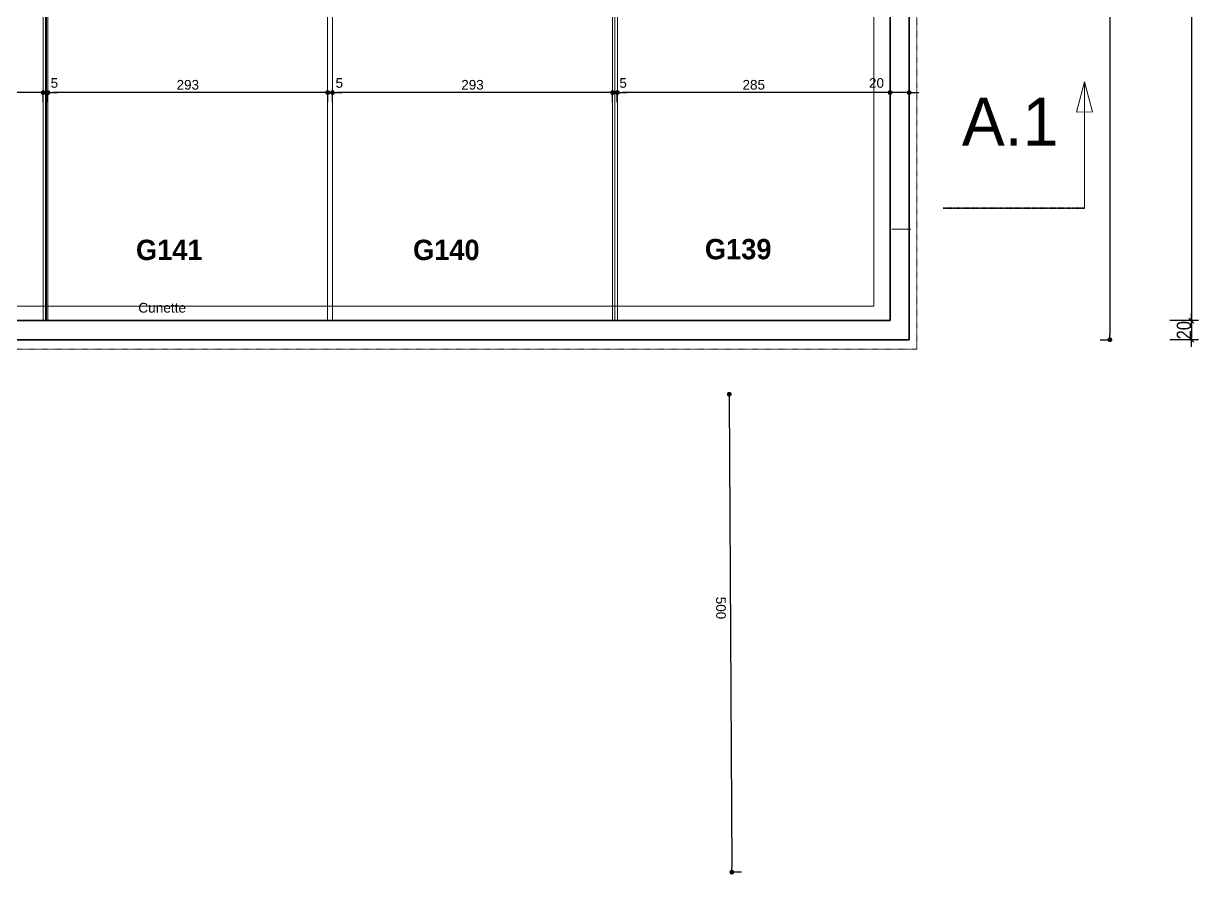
# Model space of a CAD drawing. Header units: centimetres. Extents: x 16433 to 114398, y -50094 to -12305.
# Drawn here: x 33388 to 34618, y -33773 to -32882 of the extents above; entities that cross this region are included whole.
import ezdxf

# ---------------------------------------------------------------- set-up
doc = ezdxf.new("R2010")
doc.units = ezdxf.units.CM
doc.header["$LTSCALE"] = 0.5
doc.linetypes.add('Style de ligne -1', pattern=[0.41664, 0.20828, -0.20836])
doc.linetypes.add('Style de ligne -6', pattern=[1.04164, 0.625, -0.20828, 0.06943, -0.13893])
doc.layers.get('0').update_dxf_attribs({"linetype": 'CONTINUOUS'})
doc.layers.get('DEFPOINTS').update_dxf_attribs({"linetype": 'CONTINUOUS'})
for name, color, linetype in [('0-CANALISATION', 7, 'CONTINUOUS'), ('01_cote_gen', 4, 'CONTINUOUS'), ('3-BAT C-Niveau -2', 7, 'CONTINUOUS'), ('AA_COTES', 2, 'CONTINUOUS')]:
    doc.layers.add(name, color=color, linetype=linetype)
doc.styles.add('Futura Std Book', font='')
doc.styles.add('Geneva (bold)', font='')
doc.styles.add('Helvetica', font='')
doc.styles.add('STYLE2', font='ARIALN.TTF')
doc.styles.get('Futura Std Book').set_extended_font_data('Futura Std Book')
doc.styles.get('Geneva (bold)').set_extended_font_data('Geneva', bold=True)
doc.styles.get('Helvetica').set_extended_font_data('Helvetica')
doc.dimstyles.new('IS', dxfattribs={"dimtxt": 10.08724, "dimasz": 5.007446, "dimexe": 2, "dimexo": 10, "dimgap": 3, "dimtad": 1, "dimdec": 1, "dimtxsty": 'Helvetica', "dimblk": 'DOT', "dimblk1": 'DOT', "dimblk2": 'DOT', "dimcen": 0, "dimdle": 10, "dimazin": 0, "dimtfac": 0.8, "dimtdec": 1, "dimtix": 1, "dimtmove": 0, "dimatfit": 0, "dimldrblk": 'VW_FILLEDARROW-1', "dimfxl": 10, "dimfxlon": 1, "dimfrac": 2, "dimtolj": 1, "dimarcsym": 0})
doc.dimstyles.new('JB50', dxfattribs={"dimscale": 0.1, "dimtxt": 150, "dimasz": 15, "dimexe": 0.1, "dimexo": 0.1, "dimgap": 0.09, "dimtad": 1, "dimdec": 1, "dimdsep": 46, "dimtxsty": 'STYLE2', "dimblk1": 'BOND_G', "dimblk2": 'BOND_D', "dimsah": 1, "dimcen": 1.5, "dimdle": 0.01, "dimse1": 1, "dimse2": 1, "dimclrd": 4, "dimclre": 2, "dimclrt": 6, "dimazin": 2, "dimtfac": 2.333333, "dimtdec": 1, "dimtix": 1, "dimtmove": 2, "dimatfit": 3, "dimldrblk": 'BOND_G', "dimfxl": 1, "dimtolj": 1, "dimtzin": 0, "dimarcsym": 0})

# ---------------------------------------------------------------- blocks, each defined once
blk = doc.blocks.new('Groupe-97-1')
at = {"color": 7, "linetype": 'Continuous', "lineweight": 5}
for p, q in [((12617.8, -45903.2), (13286.9, -49436)), ((13286.9, -49436), (14237.2, -49256.1))]:
    blk.add_line(p, q, dxfattribs=at)
blk = doc.blocks.new('_DOT')
at = {"color": 0, "linetype": 'ByBlock', "lineweight": -2}
blk.add_line((-0.5, 0), (-1, 0), dxfattribs=at)
at = {"color": 0, "linetype": 'ByBlock', "const_width": 0.5}
blk.add_lwpolyline([(-0.25, 0, 1), (0.25, 0, 1)], format="xyb", close=True, dxfattribs=at)
blk = doc.blocks.new('*D2446')
at = {"layer": '3-BAT C-Niveau -2', "color": 0, "linetype": 'Continuous', "lineweight": -2, "transparency": 16777216}
for p, q in [((34515, -32360.9), (34527, -32360.9)), ((34525, -32365.9), (34525, -33208.4)), ((34515, -33213.4), (34527, -33213.4))]:
    blk.add_line(p, q, dxfattribs=at)
at = {"layer": 'DEFPOINTS', "color": 0, "linetype": 'Continuous', "transparency": 16777216}
for p in [(34484.5, -32360.9), (34283, -33213.4), (34525, -33213.4)]:
    blk.add_point(p, dxfattribs=at)
at = {"layer": '3-BAT C-Niveau -2', "color": 0, "linetype": 'Continuous', "lineweight": -2, "transparency": 16777216, "xscale": 5.007446289062499, "yscale": 5.007446289062499, "zscale": 5.007446289062499}
for p, rotation in [((34525, -32360.9), 90), ((34525, -33213.4), 270)]:
    blk.add_blockref('_DOT', p, dxfattribs=dict(at, rotation=rotation))
at = {"layer": '3-BAT C-Niveau -2', "color": 0, "linetype": 'Continuous', "lineweight": 5, "transparency": 16777216, "insert": (34517, -32787.2), "char_height": 10.09, "attachment_point": 5, "rotation": 90, "style": 'Helvetica'}
blk.add_mtext('\\A1;853', dxfattribs=at)
blk = doc.blocks.new('VW_FILLEDARROW-1')
at = {"color": 0, "linetype": 'Continuous', "lineweight": 5, "flags": 128}
blk.add_lwpolyline([(-2, 0.54), (0, 0), (-2, -0.54)], close=True, dxfattribs=at)
blk = doc.blocks.new('*D2609')
at = {"layer": '3-BAT C-Niveau -2', "color": 0, "linetype": 'Continuous', "lineweight": -2, "transparency": 16777216}
for p, q in [((33115.4, -32964.6), (33115.4, -32952.6)), ((33403.4, -32954.6), (33120.4, -32954.6)), ((33408.4, -32964.6), (33408.4, -32952.6))]:
    blk.add_line(p, q, dxfattribs=at)
at = {"layer": 'DEFPOINTS', "color": 0, "linetype": 'Continuous', "transparency": 16777216}
for p in [(33115.4, -32954.6), (33115.4, -33122.9), (33408.4, -33139.6)]:
    blk.add_point(p, dxfattribs=at)
at = {"layer": '3-BAT C-Niveau -2', "color": 0, "linetype": 'Continuous', "lineweight": -2, "transparency": 16777216, "xscale": 5.007446289062499, "yscale": 5.007446289062499, "zscale": 5.007446289062499, "rotation": 180}
blk.add_blockref('_DOT', (33115.4, -32954.6), dxfattribs=at)
at = {"layer": '3-BAT C-Niveau -2', "color": 0, "linetype": 'Continuous', "lineweight": -2, "transparency": 16777216, "xscale": 5.007446289062499, "yscale": 5.007446289062499, "zscale": 5.007446289062499}
blk.add_blockref('_DOT', (33408.4, -32954.6), dxfattribs=at)
at = {"layer": '3-BAT C-Niveau -2', "color": 0, "linetype": 'Continuous', "lineweight": 5, "transparency": 16777216, "insert": (33261.9, -32946.5), "char_height": 10.09, "attachment_point": 5, "style": 'Helvetica'}
blk.add_mtext('\\A1;293', dxfattribs=at)
blk = doc.blocks.new('*D2610')
at = {"layer": '3-BAT C-Niveau -2', "color": 0, "linetype": 'Continuous', "lineweight": -2, "transparency": 16777216}
for p, q in [((33403.4, -32954.6), (33398.4, -32954.6)), ((33408.4, -32964.6), (33408.4, -32952.6)), ((33413.4, -32954.6), (33408.4, -32954.6)), ((33413.4, -32964.6), (33413.4, -32952.6)), ((33418.4, -32954.6), (33423.4, -32954.6))]:
    blk.add_line(p, q, dxfattribs=at)
at = {"layer": 'DEFPOINTS', "color": 0, "linetype": 'Continuous', "transparency": 16777216}
for p in [(33408.4, -32954.6), (33408.4, -33139.6), (33413.4, -33139.6)]:
    blk.add_point(p, dxfattribs=at)
at = {"layer": '3-BAT C-Niveau -2', "color": 0, "linetype": 'Continuous', "lineweight": -2, "transparency": 16777216, "xscale": 5.007446289062499, "yscale": 5.007446289062499, "zscale": 5.007446289062499}
blk.add_blockref('_DOT', (33408.4, -32954.6), dxfattribs=at)
at = {"layer": '3-BAT C-Niveau -2', "color": 0, "linetype": 'Continuous', "lineweight": -2, "transparency": 16777216, "xscale": 5.007446289062499, "yscale": 5.007446289062499, "zscale": 5.007446289062499, "rotation": 180}
blk.add_blockref('_DOT', (33413.4, -32954.6), dxfattribs=at)
at = {"layer": '3-BAT C-Niveau -2', "color": 0, "linetype": 'Continuous', "lineweight": 5, "transparency": 16777216, "insert": (33420.1, -32944.6), "char_height": 10.09, "attachment_point": 5, "style": 'Helvetica'}
blk.add_mtext('\\A1;5', dxfattribs=at)
blk = doc.blocks.new('*D2611')
at = {"layer": '3-BAT C-Niveau -2', "color": 0, "linetype": 'Continuous', "lineweight": -2, "transparency": 16777216}
for p, q in [((33413.4, -32964.6), (33413.4, -32952.6)), ((33701.2, -32954.6), (33418.4, -32954.6)), ((33706.2, -32964.6), (33706.2, -32952.6))]:
    blk.add_line(p, q, dxfattribs=at)
at = {"layer": 'DEFPOINTS', "color": 0, "linetype": 'Continuous', "transparency": 16777216}
for p in [(33413.4, -32954.6), (33413.4, -33139.6), (33706.2, -33150.1)]:
    blk.add_point(p, dxfattribs=at)
at = {"layer": '3-BAT C-Niveau -2', "color": 0, "linetype": 'Continuous', "lineweight": -2, "transparency": 16777216, "xscale": 5.007446289062499, "yscale": 5.007446289062499, "zscale": 5.007446289062499, "rotation": 180}
blk.add_blockref('_DOT', (33413.4, -32954.6), dxfattribs=at)
at = {"layer": '3-BAT C-Niveau -2', "color": 0, "linetype": 'Continuous', "lineweight": -2, "transparency": 16777216, "xscale": 5.007446289062499, "yscale": 5.007446289062499, "zscale": 5.007446289062499}
blk.add_blockref('_DOT', (33706.2, -32954.6), dxfattribs=at)
at = {"layer": '3-BAT C-Niveau -2', "color": 0, "linetype": 'Continuous', "lineweight": 5, "transparency": 16777216, "insert": (33559.8, -32946.5), "char_height": 10.09, "attachment_point": 5, "style": 'Helvetica'}
blk.add_mtext('\\A1;293', dxfattribs=at)
blk = doc.blocks.new('*D2612')
at = {"layer": '3-BAT C-Niveau -2', "color": 0, "linetype": 'Continuous', "lineweight": -2, "transparency": 16777216}
for p, q in [((33701.2, -32954.6), (33696.1, -32954.6)), ((33706.2, -32964.6), (33706.2, -32952.6)), ((33711.2, -32954.6), (33706.2, -32954.6)), ((33711.2, -32964.6), (33711.2, -32952.6)), ((33716.2, -32954.6), (33721.2, -32954.6))]:
    blk.add_line(p, q, dxfattribs=at)
at = {"layer": 'DEFPOINTS', "color": 0, "linetype": 'Continuous', "transparency": 16777216}
for p in [(33706.2, -32954.6), (33711.2, -33144.1), (33706.2, -33150.1)]:
    blk.add_point(p, dxfattribs=at)
at = {"layer": '3-BAT C-Niveau -2', "color": 0, "linetype": 'Continuous', "lineweight": -2, "transparency": 16777216, "xscale": 5.007446289062499, "yscale": 5.007446289062499, "zscale": 5.007446289062499}
blk.add_blockref('_DOT', (33706.2, -32954.6), dxfattribs=at)
at = {"layer": '3-BAT C-Niveau -2', "color": 0, "linetype": 'Continuous', "lineweight": -2, "transparency": 16777216, "xscale": 5.007446289062499, "yscale": 5.007446289062499, "zscale": 5.007446289062499, "rotation": 180}
blk.add_blockref('_DOT', (33711.2, -32954.6), dxfattribs=at)
at = {"layer": '3-BAT C-Niveau -2', "color": 0, "linetype": 'Continuous', "lineweight": 5, "transparency": 16777216, "insert": (33718.3, -32944.6), "char_height": 10.09, "attachment_point": 5, "style": 'Helvetica'}
blk.add_mtext('\\A1;5', dxfattribs=at)
blk = doc.blocks.new('*D2613')
at = {"layer": '3-BAT C-Niveau -2', "color": 0, "linetype": 'Continuous', "lineweight": -2, "transparency": 16777216}
for p, q in [((33711.2, -32964.6), (33711.2, -32952.6)), ((33999.4, -32954.6), (33716.2, -32954.6)), ((34004.4, -32964.6), (34004.4, -32952.6))]:
    blk.add_line(p, q, dxfattribs=at)
at = {"layer": 'DEFPOINTS', "color": 0, "linetype": 'Continuous', "transparency": 16777216}
for p in [(33711.2, -32954.6), (33711.2, -33144.1), (34004.4, -33137.7)]:
    blk.add_point(p, dxfattribs=at)
at = {"layer": '3-BAT C-Niveau -2', "color": 0, "linetype": 'Continuous', "lineweight": -2, "transparency": 16777216, "xscale": 5.007446289062499, "yscale": 5.007446289062499, "zscale": 5.007446289062499, "rotation": 180}
blk.add_blockref('_DOT', (33711.2, -32954.6), dxfattribs=at)
at = {"layer": '3-BAT C-Niveau -2', "color": 0, "linetype": 'Continuous', "lineweight": -2, "transparency": 16777216, "xscale": 5.007446289062499, "yscale": 5.007446289062499, "zscale": 5.007446289062499}
blk.add_blockref('_DOT', (34004.4, -32954.6), dxfattribs=at)
at = {"layer": '3-BAT C-Niveau -2', "color": 0, "linetype": 'Continuous', "lineweight": 5, "transparency": 16777216, "insert": (33857.8, -32946.5), "char_height": 10.09, "attachment_point": 5, "style": 'Helvetica'}
blk.add_mtext('\\A1;293', dxfattribs=at)
blk = doc.blocks.new('*D2614')
at = {"layer": '3-BAT C-Niveau -2', "color": 0, "linetype": 'Continuous', "lineweight": -2, "transparency": 16777216}
for p, q in [((33999.4, -32954.6), (33994.4, -32954.6)), ((34004.4, -32964.6), (34004.4, -32952.6)), ((34009.4, -32954.6), (34004.4, -32954.6)), ((34009.4, -32964.6), (34009.4, -32952.6)), ((34014.4, -32954.6), (34019.4, -32954.6))]:
    blk.add_line(p, q, dxfattribs=at)
at = {"layer": 'DEFPOINTS', "color": 0, "linetype": 'Continuous', "transparency": 16777216}
for p in [(34004.4, -32954.6), (34004.4, -33137.7), (34009.4, -33138.7)]:
    blk.add_point(p, dxfattribs=at)
at = {"layer": '3-BAT C-Niveau -2', "color": 0, "linetype": 'Continuous', "lineweight": -2, "transparency": 16777216, "xscale": 5.007446289062499, "yscale": 5.007446289062499, "zscale": 5.007446289062499}
blk.add_blockref('_DOT', (34004.4, -32954.6), dxfattribs=at)
at = {"layer": '3-BAT C-Niveau -2', "color": 0, "linetype": 'Continuous', "lineweight": -2, "transparency": 16777216, "xscale": 5.007446289062499, "yscale": 5.007446289062499, "zscale": 5.007446289062499, "rotation": 180}
blk.add_blockref('_DOT', (34009.4, -32954.6), dxfattribs=at)
at = {"layer": '3-BAT C-Niveau -2', "color": 0, "linetype": 'Continuous', "lineweight": 5, "transparency": 16777216, "insert": (34015.5, -32944.6), "char_height": 10.09, "attachment_point": 5, "style": 'Helvetica'}
blk.add_mtext('\\A1;5', dxfattribs=at)
blk = doc.blocks.new('*D2615')
at = {"layer": '3-BAT C-Niveau -2', "color": 0, "linetype": 'Continuous', "lineweight": -2, "transparency": 16777216}
for p, q in [((34009.4, -32964.6), (34009.4, -32952.6)), ((34289.9, -32954.6), (34014.4, -32954.6)), ((34294.9, -32964.6), (34294.9, -32952.6))]:
    blk.add_line(p, q, dxfattribs=at)
at = {"layer": 'DEFPOINTS', "color": 0, "linetype": 'Continuous', "transparency": 16777216}
for p in [(34009.4, -32954.6), (34294.9, -33130.7), (34009.4, -33138.7)]:
    blk.add_point(p, dxfattribs=at)
at = {"layer": '3-BAT C-Niveau -2', "color": 0, "linetype": 'Continuous', "lineweight": -2, "transparency": 16777216, "xscale": 5.007446289062499, "yscale": 5.007446289062499, "zscale": 5.007446289062499, "rotation": 180}
blk.add_blockref('_DOT', (34009.4, -32954.6), dxfattribs=at)
at = {"layer": '3-BAT C-Niveau -2', "color": 0, "linetype": 'Continuous', "lineweight": -2, "transparency": 16777216, "xscale": 5.007446289062499, "yscale": 5.007446289062499, "zscale": 5.007446289062499}
blk.add_blockref('_DOT', (34294.9, -32954.6), dxfattribs=at)
at = {"layer": '3-BAT C-Niveau -2', "color": 0, "linetype": 'Continuous', "lineweight": 5, "transparency": 16777216, "insert": (34152.2, -32946.5), "char_height": 10.09, "attachment_point": 5, "style": 'Helvetica'}
blk.add_mtext('\\A1;285', dxfattribs=at)
blk = doc.blocks.new('*D2616')
at = {"layer": '3-BAT C-Niveau -2', "color": 0, "linetype": 'Continuous', "lineweight": -2, "transparency": 16777216}
for p, q in [((34289.9, -32954.6), (34284.9, -32954.6)), ((34294.9, -32964.6), (34294.9, -32952.6)), ((34314.9, -32954.6), (34294.9, -32954.6)), ((34314.9, -32964.6), (34314.9, -32952.6)), ((34319.9, -32954.6), (34324.9, -32954.6))]:
    blk.add_line(p, q, dxfattribs=at)
at = {"layer": 'DEFPOINTS', "color": 0, "linetype": 'Continuous', "transparency": 16777216}
for p in [(34294.9, -32954.6), (34294.9, -33130.7), (34314.9, -33130.7)]:
    blk.add_point(p, dxfattribs=at)
at = {"layer": '3-BAT C-Niveau -2', "color": 0, "linetype": 'Continuous', "lineweight": -2, "transparency": 16777216, "xscale": 5.007446289062499, "yscale": 5.007446289062499, "zscale": 5.007446289062499}
blk.add_blockref('_DOT', (34294.9, -32954.6), dxfattribs=at)
at = {"layer": '3-BAT C-Niveau -2', "color": 0, "linetype": 'Continuous', "lineweight": -2, "transparency": 16777216, "xscale": 5.007446289062499, "yscale": 5.007446289062499, "zscale": 5.007446289062499, "rotation": 180}
blk.add_blockref('_DOT', (34314.9, -32954.6), dxfattribs=at)
at = {"layer": '3-BAT C-Niveau -2', "color": 0, "linetype": 'Continuous', "lineweight": 5, "transparency": 16777216, "insert": (34280.7, -32944.6), "char_height": 10.09, "attachment_point": 5, "style": 'Helvetica'}
blk.add_mtext('\\A1;20', dxfattribs=at)
blk = doc.blocks.new('Groupe-160-1')
at = {"color": 7, "linetype": 'Style de ligne -6', "lineweight": 35}
blk.add_line((13428.8, -49633.3), (13401.3, -49487.9), dxfattribs=at)
at = {"color": 7, "linetype": 'Continuous', "lineweight": 5}
blk.add_line((13428.8, -49633.3), (13559, -49608.7), dxfattribs=at)
at = {"color": 7, "linetype": 'Continuous', "lineweight": 13, "flags": 128}
blk.add_lwpolyline([(13526.2, -49606.4), (13559, -49608.7), (13529.5, -49623.1)], close=True, dxfattribs=at)
at = {"color": 7, "insert": (13518.7, -49485.8), "char_height": 50.344, "width": 105.902, "attachment_point": 1, "rotation": 280.7159, "line_spacing_factor": 0.962448, "style": 'Futura Std Book'}
blk.add_mtext('\\pt32.91,65.8,98.725,131.8;A.1', dxfattribs=at)
blk = doc.blocks.new('*D2269')
at = {"layer": '0-CANALISATION', "color": 0, "linetype": 'Continuous', "lineweight": -2, "transparency": 16777216}
for p, q in [((34126.6, -33270.5), (34128.6, -33270.5)), ((34126.6, -33275.6), (34129.2, -33765.8)), ((34139.3, -33770.8), (34127.3, -33770.9))]:
    blk.add_line(p, q, dxfattribs=at)
at = {"layer": 'DEFPOINTS', "color": 0, "linetype": 'Continuous', "transparency": 16777216}
for p in [(34126.6, -33270.5), (34129.3, -33770.9), (34206.1, -33770.4)]:
    blk.add_point(p, dxfattribs=at)
at = {"layer": '0-CANALISATION', "color": 0, "linetype": 'Continuous', "lineweight": -2, "transparency": 16777216, "xscale": 5.007446289062499, "yscale": 5.007446289062499, "zscale": 5.007446289062499}
for p, rotation in [((34126.6, -33270.5), 90.30642309822221), ((34129.3, -33770.9), 270.3064230982222)]:
    blk.add_blockref('_DOT', p, dxfattribs=dict(at, rotation=rotation))
at = {"layer": '0-CANALISATION', "color": 0, "linetype": 'Continuous', "lineweight": 5, "transparency": 16777216, "insert": (34117.8, -33494.3), "char_height": 10.09, "attachment_point": 5, "rotation": 270.3064, "style": 'Helvetica'}
blk.add_mtext('\\A1;500', dxfattribs=at)
blk = doc.blocks.new('BOND_G')
at = {"layer": 'AA_COTES', "color": 0}
for p, q in [((0, -5), (0, 15)), ((5, 0), (-5, 0)), ((1.77, 1.77), (-1.77, -1.77))]:
    blk.add_line(p, q, dxfattribs=at)
blk = doc.blocks.new('BOND_D')
at = {"layer": 'AA_COTES', "color": 0}
for p, q in [((5, 0), (-5, 0)), ((-1.77, -1.77), (1.77, 1.77)), ((0, 5), (0, -15))]:
    blk.add_line(p, q, dxfattribs=at)
blk = doc.blocks.new('*D2996')
at = {"layer": '01_cote_gen', "color": 4, "lineweight": -2, "transparency": 16777216}
blk.add_line((34610.3, -31016.9), (34610.3, -33191.9), dxfattribs=at)
at = {"layer": 'DEFPOINTS', "color": 0}
for p in [(34152.2, -31015.4), (34205.8, -33193.4), (34610.3, -33193.4)]:
    blk.add_point(p, dxfattribs=at)
at = {"layer": '01_cote_gen', "color": 4, "lineweight": -2, "transparency": 16777216, "xscale": 1.5, "yscale": 1.5, "zscale": 1.5}
for name, p, rotation in [('BOND_G', (34610.3, -31015.4), 90), ('BOND_D', (34610.3, -33193.4), 270)]:
    blk.add_blockref(name, p, dxfattribs=dict(at, rotation=rotation))
at = {"layer": '01_cote_gen', "color": 6, "transparency": 16777216, "insert": (34602.6, -32104.4), "char_height": 15, "attachment_point": 5, "rotation": 90, "style": 'STYLE2'}
blk.add_mtext('\\A1;2178', dxfattribs=at)
blk = doc.blocks.new('*D2998')
at = {"layer": '01_cote_gen', "color": 4, "lineweight": -2, "transparency": 16777216}
blk.add_line((34610.3, -33194.9), (34610.3, -33211.9), dxfattribs=at)
at = {"layer": 'DEFPOINTS', "color": 0}
for p in [(34245.3, -33193.4), (34245.3, -33213.4), (34610.3, -33213.4)]:
    blk.add_point(p, dxfattribs=at)
at = {"layer": '01_cote_gen', "color": 4, "lineweight": -2, "transparency": 16777216, "xscale": 1.5, "yscale": 1.5, "zscale": 1.5}
for name, p, rotation in [('BOND_G', (34610.3, -33193.4), 90), ('BOND_D', (34610.3, -33213.4), 270)]:
    blk.add_blockref(name, p, dxfattribs=dict(at, rotation=rotation))
at = {"layer": '01_cote_gen', "color": 6, "transparency": 16777216, "insert": (34602.6, -33203.4), "char_height": 15, "attachment_point": 5, "rotation": 90, "style": 'STYLE2'}
blk.add_mtext('\\A1;20', dxfattribs=at)

msp = doc.modelspace()

# ---------------------------------------------------------------- linework, layer by layer
at = {"layer": '3-BAT C-Niveau -2', "color": 7, "linetype": 'Continuous', "lineweight": 35}
for p, q in [((34294.926, -33193.435), (34294.926, -32343.155)), ((34314.926, -33213.435), (34314.926, -32363.155)), ((34294.926, -33193.435), (30657.077, -33193.435)), ((34314.926, -33213.435), (30672.596, -33213.435))]:
    msp.add_line(p, q, dxfattribs=at)
at = {"layer": '3-BAT C-Niveau -2', "color": 7, "linetype": 'Continuous', "lineweight": 5}
for p, q in [((34314.926, -33213.435), (34314.926, -32363.155)), ((34294.926, -33193.435), (34294.926, -32522.434)), ((33408.426, -32564.915), (33408.426, -33193.435)), ((33413.426, -32564.915), (33413.426, -33193.435)), ((33706.159, -32564.915), (33706.159, -33193.435)), ((33711.159, -32564.915), (33711.159, -33193.435)), ((34004.426, -32564.915), (34004.426, -33193.435)), ((34009.426, -32564.915), (34009.426, -33193.435)), ((33707.749, -33193.435), (31955.925, -33193.435)), ((33408.426, -33193.435), (33413.426, -33193.435)), ((33706.159, -33193.435), (33711.159, -33193.435)), ((34294.926, -33193.435), (33725.749, -33193.435)), ((34004.426, -33193.435), (34009.426, -33193.435)), ((34314.926, -33213.435), (30672.596, -33213.435))]:
    msp.add_line(p, q, dxfattribs=at)
at = {"layer": '3-BAT C-Niveau -2', "color": 7, "linetype": 'Continuous', "lineweight": 18}
for p, q in [((33408.426, -32564.915), (33408.426, -33193.435)), ((33413.426, -32564.915), (33413.426, -33193.435)), ((33706.159, -32564.915), (33706.159, -33193.435)), ((33711.159, -32564.915), (33711.159, -33193.435)), ((34004.426, -32564.915), (34004.426, -33193.435)), ((34009.426, -32564.915), (34009.426, -33193.435))]:
    msp.add_line(p, q, dxfattribs=at)
at = {"layer": '3-BAT C-Niveau -2', "color": 7, "linetype": 'Continuous', "lineweight": 13}
msp.add_line((34316.815, -33097.655), (34296.926, -33097.655), dxfattribs=at)
at = {"layer": '3-BAT C-Niveau -2', "color": 1, "linetype": 'Style de ligne -1', "lineweight": 13, "true_color": 0xff0000, "flags": 128}
msp.add_lwpolyline([(31905.952, -33223.45), (31905.952, -32992.67), (31615.821, -32992.67), (31615.821, -33223.434), (29590.877, -33223.434), (29590.877, -32474.915), (29824.821, -32474.915), (29824.821, -31623.45), (34494.83, -31623.45), (34494.83, -32370.925), (34323.037, -32370.925), (34323.037, -33223.45)], close=True, dxfattribs=at)
at = {"layer": '3-BAT C-Niveau -2', "color": 7, "linetype": 'Continuous', "lineweight": 5, "flags": 128}
for points in [[(33114.039, -33193.435), (33114.039, -32517.434), (33412.039, -32517.434), (33412.039, -33193.435)], [(33410.926, -33193.435), (33410.926, -32517.434), (33711.159, -32517.434), (33711.159, -33193.435)], [(33711.159, -33193.435), (33711.159, -32517.434), (34006.926, -32517.434), (34006.926, -33193.435)], [(34009.426, -32522.434), (34294.54, -32522.436), (34294.926, -33193.435), (34009.426, -33193.435)]]:
    msp.add_lwpolyline(points, close=True, dxfattribs=at)

# ---------------------------------------------------------------- block references
at = {"layer": '3-BAT C-Niveau -2', "color": 7, "rotation": 79.27640525614329}
for name in ['Groupe-97-1', 'Groupe-160-1']:
    msp.add_blockref(name, (-16766.963, -37034.655), dxfattribs=at)

# ---------------------------------------------------------------- texts
at = {"layer": '3-BAT C-Niveau -2', "color": 7}
for s, insert, char_height, attachment_point, line_spacing_factor, style in [('\\pt102.86;G141', (33540.402, -33119.476), 21.31366, 5, 1.060906, 'Geneva (bold)'), ('\\pt102.86;G140', (33830.402, -33119.476), 21.31366, 5, 1.060906, 'Geneva (bold)'), ('\\pt102.86;G139', (34135.932, -33118.704), 21.31366, 5, 1.060906, 'Geneva (bold)'), ('\\pt38.078;Cunette{\\H1.481x;\\P}', (33532.956, -33174.821), 10.21693, 2, 0.834288, 'Helvetica')]:
    msp.add_mtext(s, dxfattribs=dict(at, insert=insert, char_height=char_height, attachment_point=attachment_point, line_spacing_factor=line_spacing_factor, style=style))

# ---------------------------------------------------------------- dimensions: what is measured, and where the dimension line sits
at = {"layer": '0-CANALISATION', "color": 7, "linetype": 'Continuous', "lineweight": 5}
dim = msp.add_linear_dim(base=(34129.266, -33770.856), p1=(34126.59, -33270.543), p2=(34206.121, -33770.445), angle=90.306423, dimstyle='IS', override={"dimtxt": 10.08724, "dimdec": 0, "dimpost": '<>', "dimtxsty": 'Helvetica', "dimtmove": 2}, dxfattribs=at)
dim.commit()
dim.dimension.update_dxf_attribs({"geometry": '*D2269', "text_midpoint": (34117.801, -33494.269), "dimtype": 160})
at = {"layer": '01_cote_gen'}
for base, p1, p2, picture, middle in [((34610.27, -33193.435), (34152.176, -31015.435), (34205.814, -33193.435), '*D2996', (34602.602, -32104.435)), ((34610.27, -33213.435), (34245.273, -33193.435), (34245.273, -33213.435), '*D2998', (34602.602, -33203.435))]:
    dim = msp.add_linear_dim(base=base, p1=p1, p2=p2, angle=90, dimstyle='JB50', dxfattribs=at)
    dim.commit()
    dim.dimension.update_dxf_attribs({"geometry": picture, "text_midpoint": middle})
at = {"layer": '3-BAT C-Niveau -2', "color": 7, "linetype": 'Continuous', "lineweight": 5}
dim = msp.add_linear_dim(base=(34525.037, -33213.435), p1=(34484.532, -32360.925), p2=(34283.037, -33213.435), angle=90, dimstyle='IS', override={"dimtxt": 10.08724, "dimdec": 0, "dimpost": '<>', "dimtxsty": 'Helvetica', "dimtmove": 2}, dxfattribs=at)
dim.commit()
dim.dimension.update_dxf_attribs({"geometry": '*D2446', "text_midpoint": (34516.994, -32787.18)})
for base, p1, p2, picture, middle in [((33408.426, -32954.578), (33413.426, -33139.578), (33408.426, -33139.578), '*D2610', (33420.086, -32944.593)), ((33706.159, -32954.578), (33711.159, -33144.078), (33706.159, -33150.078), '*D2612', (33718.268, -32944.593)), ((34004.426, -32954.578), (34009.426, -33138.655), (34004.426, -33137.655), '*D2614', (34015.536, -32944.593)), ((34294.926, -32954.578), (34314.926, -33130.655), (34294.926, -33130.655), '*D2616', (34280.668, -32944.593))]:
    dim = msp.add_linear_dim(base=base, p1=p1, p2=p2, dimstyle='IS', override={"dimtxt": 10.08724, "dimdec": 0, "dimpost": '<>', "dimtxsty": 'Helvetica', "dimtix": 0, "dimtmove": 2}, dxfattribs=at)
    dim.commit()
    dim.dimension.update_dxf_attribs({"geometry": picture, "text_midpoint": middle, "dimtype": 160})
for base, p1, p2, picture, middle in [((33115.426, -32954.578), (33408.426, -33139.578), (33115.426, -33122.878), '*D2609', (33261.926, -32946.535)), ((33413.426, -32954.578), (33706.159, -33150.078), (33413.426, -33139.578), '*D2611', (33559.792, -32946.535)), ((33711.159, -32954.578), (34004.426, -33137.655), (33711.159, -33144.078), '*D2613', (33857.792, -32946.535)), ((34009.426370273, -32954.578310086), (34294.926370232, -33130.6549085), (34009.426370273, -33138.6549085), '*D2615', (34152.176370252, -32946.534690294))]:
    dim = msp.add_linear_dim(base=base, p1=p1, p2=p2, dimstyle='IS', override={"dimtxt": 10.08724, "dimdec": 0, "dimpost": '<>', "dimtxsty": 'Helvetica', "dimtmove": 2}, dxfattribs=at)
    dim.commit()
    dim.dimension.update_dxf_attribs({"geometry": picture, "text_midpoint": middle})

doc.saveas('drawing.dxf')
